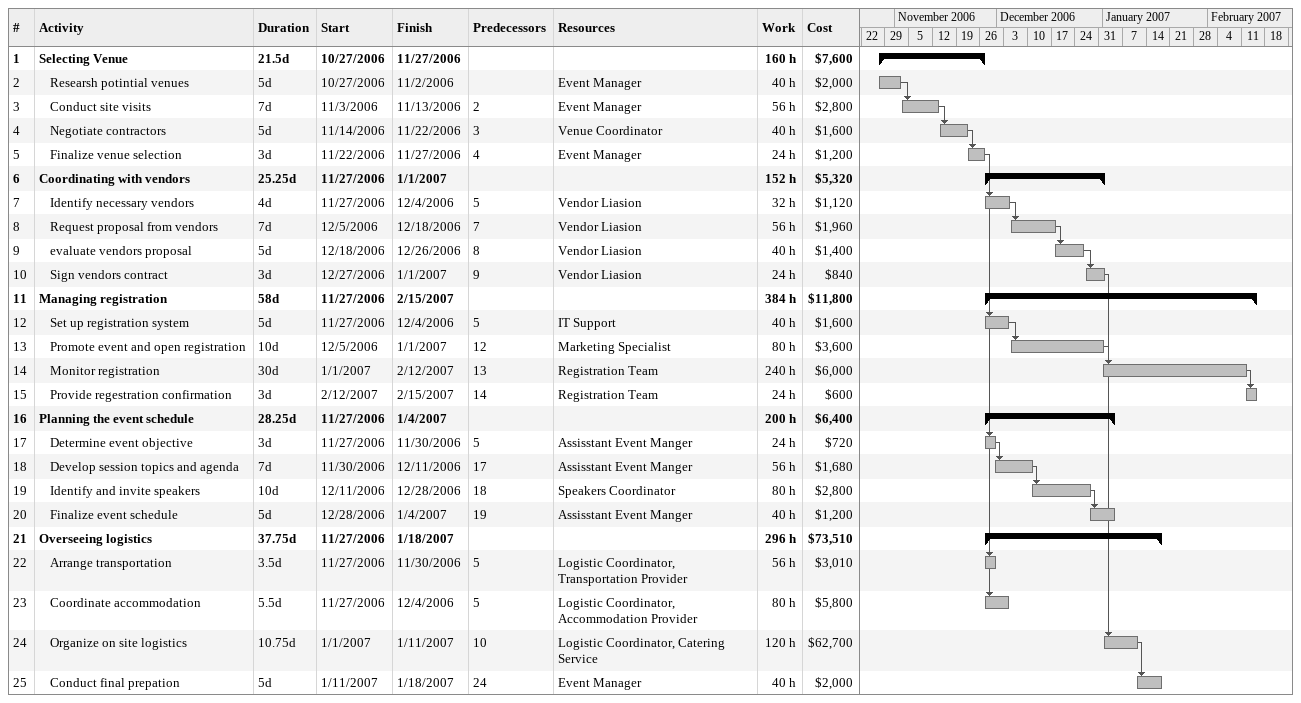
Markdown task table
| ID | Level | Task | Duration | Start | Finish | Predecessors | Resources | Work (h) | Cost ($) |
|---|---|---|---|---|---|---|---|---|---|
| 1 | 1 | **Selecting Venue** | 21.5d | 2006-10-27 | 2006-11-27 |  |  | 160 | 7600 |
| 2 | 2 | Researsh potintial venues | 5d | 2006-10-27 | 2006-11-02 |  | Event Manager | 40 | 2000 |
| 3 | 2 | Conduct site visits | 7d | 2006-11-03 | 2006-11-13 | 2 | Event Manager | 56 | 2800 |
| 4 | 2 | Negotiate contractors | 5d | 2006-11-14 | 2006-11-22 | 3 | Venue Coordinator | 40 | 1600 |
| 5 | 2 | Finalize venue selection | 3d | 2006-11-22 | 2006-11-27 | 4 | Event Manager | 24 | 1200 |
| 6 | 1 | **Coordinating with vendors** | 25.25d | 2006-11-27 | 2007-01-01 |  |  | 152 | 5320 |
| 7 | 2 | Identify necessary vendors | 4d | 2006-11-27 | 2006-12-04 | 5 | Vendor Liasion | 32 | 1120 |
| 8 | 2 | Request proposal from vendors | 7d | 2006-12-05 | 2006-12-18 | 7 | Vendor Liasion | 56 | 1960 |
| 9 | 2 | evaluate vendors proposal | 5d | 2006-12-18 | 2006-12-26 | 8 | Vendor Liasion | 40 | 1400 |
| 10 | 2 | Sign vendors contract | 3d | 2006-12-27 | 2007-01-01 | 9 | Vendor Liasion | 24 | 840 |
| 11 | 1 | **Managing registration** | 58d | 2006-11-27 | 2007-02-15 |  |  | 384 | 11800 |
| 12 | 2 | Set up registration system | 5d | 2006-11-27 | 2006-12-04 | 5 | IT Support | 40 | 1600 |
| 13 | 2 | Promote event and open registration | 10d | 2006-12-05 | 2007-01-01 | 12 | Marketing Specialist | 80 | 3600 |
| 14 | 2 | Monitor registration | 30d | 2007-01-01 | 2007-02-12 | 13 | Registration Team | 240 | 6000 |
| 15 | 2 | Provide regestration confirmation | 3d | 2007-02-12 | 2007-02-15 | 14 | Registration Team | 24 | 600 |
| 16 | 1 | **Planning the event schedule** | 28.25d | 2006-11-27 | 2007-01-04 |  |  | 200 | 6400 |
| 17 | 2 | Determine event objective | 3d | 2006-11-27 | 2006-11-30 | 5 | Assisstant Event Manger | 24 | 720 |
| 18 | 2 | Develop session topics and agenda | 7d | 2006-11-30 | 2006-12-11 | 17 | Assisstant Event Manger | 56 | 1680 |
| 19 | 2 | Identify and invite speakers | 10d | 2006-12-11 | 2006-12-28 | 18 | Speakers Coordinator | 80 | 2800 |
| 20 | 2 | Finalize event schedule | 5d | 2006-12-28 | 2007-01-04 | 19 | Assisstant Event Manger | 40 | 1200 |
| 21 | 1 | **Overseeing logistics** | 37.75d | 2006-11-27 | 2007-01-18 |  |  | 296 | 73510 |
| 22 | 2 | Arrange transportation | 3.5d | 2006-11-27 | 2006-11-30 | 5 | Logistic Coordinator, Transportation Provider | 56 | 3010 |
| 23 | 2 | Coordinate accommodation | 5.5d | 2006-11-27 | 2006-12-04 | 5 | Logistic Coordinator, Accommodation Provider | 80 | 5800 |
| 24 | 2 | Organize on site logistics | 10.75d | 2007-01-01 | 2007-01-11 | 10 | Logistic Coordinator, Catering Service | 120 | 62700 |
| 25 | 2 | Conduct final prepation | 5d | 2007-01-11 | 2007-01-18 | 24 | Event Manager | 40 | 2000 |
